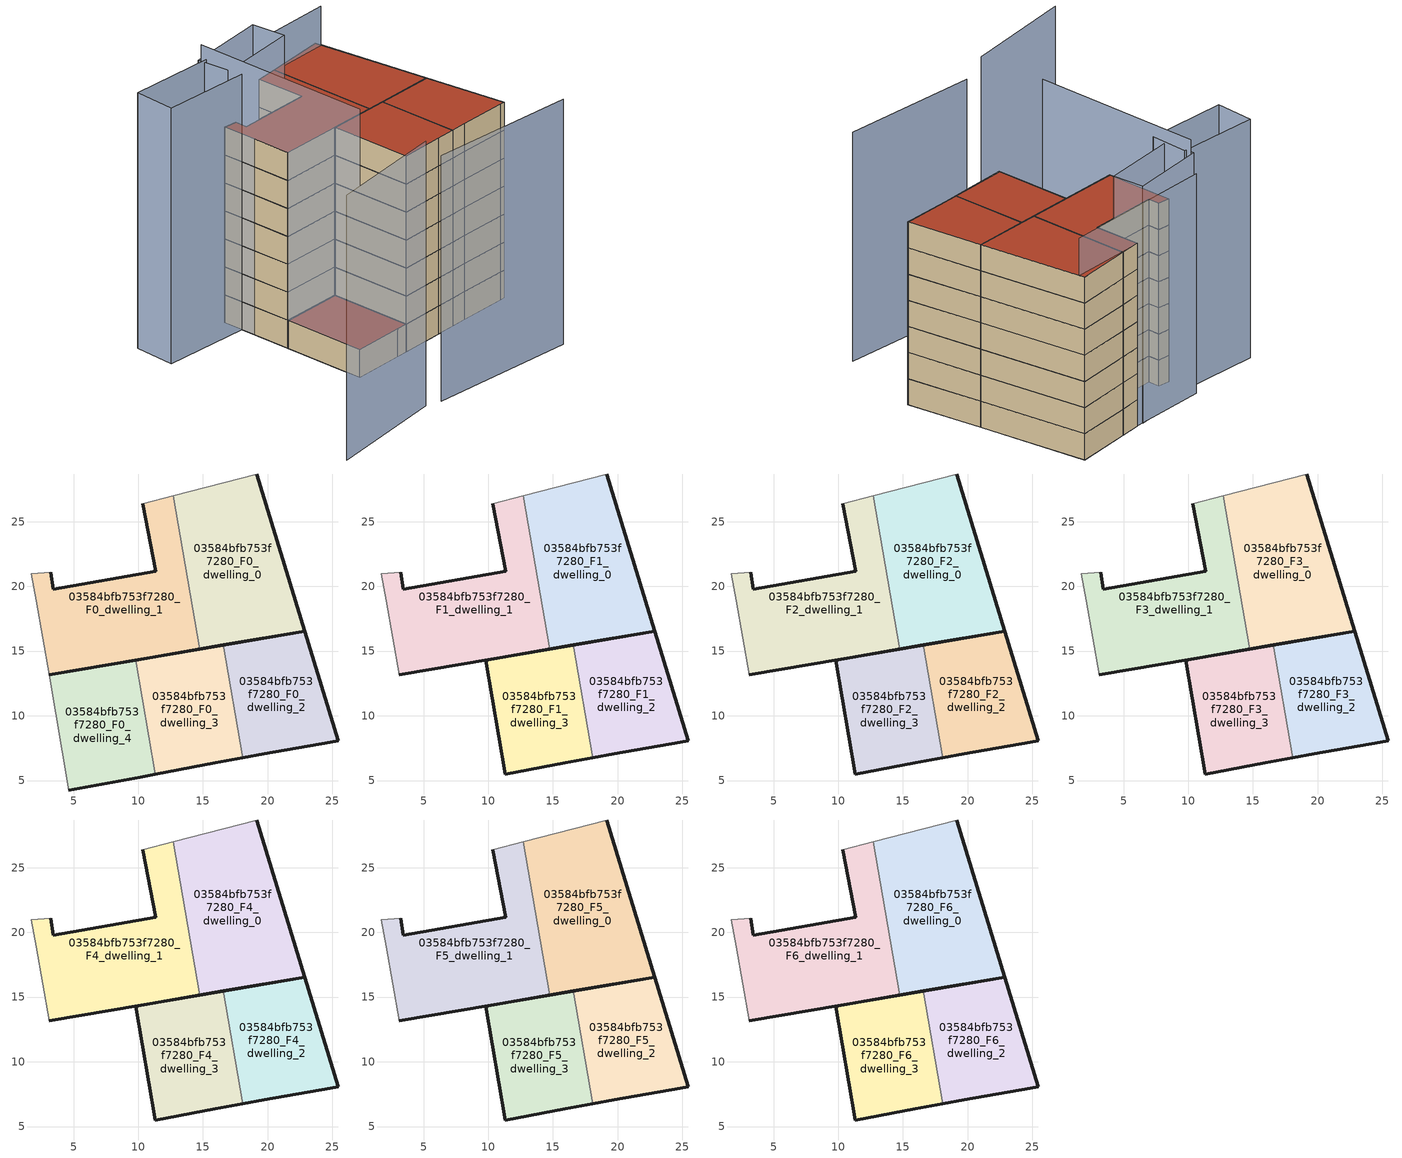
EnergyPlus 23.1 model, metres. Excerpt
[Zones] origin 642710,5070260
03584bfb753f7280_F0_dwelling_0
 floor ground (EU_floor_Construction): 22.86,16.55 19.15,28.68 12.71,27 14.75,15.16 z0
 wall outside (EU_wall_Construction): 19.15,28.68 22.86,16.55 14.75,15.16 z0:3
 wall to 03584bfb753f7280_F0_dwelling_1 (EU_wall_Construction): 14.75,15.16 12.71,27 z0:3
 wall adiabatic (EU_wall_Construction): 12.71,27 19.15,28.68 z0:3
03584bfb753f7280_F0_dwelling_1
 floor ground (EU_floor_Construction): 14.75,15.16 12.71,27 10.34,26.38 11.34,21.18 3.44,19.78 3.24,21.08 1.74,20.98 2.14,18.88 3.11,13.16 z0
 wall outside (EU_wall_Construction): 14.75,15.16 3.11,13.16 / 3.24,21.08 3.44,19.78 11.34,21.18 10.34,26.38 z0:3
 wall adiabatic (EU_wall_Construction): 3.11,13.16 2.14,18.88 1.74,20.98 3.24,21.08 / 10.34,26.38 12.71,27 z0:3
03584bfb753f7280_F0_dwelling_2
 floor ground (EU_floor_Construction): 25.45,8.07 22.86,16.55 16.58,15.47 18.08,6.76 19.74,7.07 24.85,7.97 z0
 wall outside (EU_wall_Construction): 16.58,15.47 22.86,16.55 25.45,8.07 24.85,7.97 19.74,7.07 18.08,6.76 z0:3
 wall to 03584bfb753f7280_F0_dwelling_3 (EU_wall_Construction): 18.08,6.76 16.58,15.47 z0:3
03584bfb753f7280_F0_dwelling_3
 floor ground (EU_floor_Construction): 18.08,6.76 16.58,15.47 9.81,14.31 11.32,5.49 15.94,6.37 z0
 wall outside (EU_wall_Construction): 9.81,14.31 16.58,15.47 / 18.08,6.76 15.94,6.37 11.32,5.49 z0:3
 wall to 03584bfb753f7280_F0_dwelling_4 (EU_wall_Construction): 11.32,5.49 9.81,14.31 z0:3
03584bfb753f7280_F0_dwelling_4
 floor ground (EU_floor_Construction): 11.32,5.49 9.81,14.31 3.11,13.16 4.63,4.27 10.14,5.27 z0
 wall outside (EU_wall_Construction): 3.11,13.16 9.81,14.31 / 11.32,5.49 10.14,5.27 4.63,4.27 z0:3
 wall adiabatic (EU_wall_Construction): 4.63,4.27 3.11,13.16 z0:3
 roof outside (EU_roof_Construction): 9.81,14.31 11.32,5.49 10.14,5.27 4.63,4.27 3.11,13.16 z3
03584bfb753f7280_F1_dwelling_0
 floor to 03584bfb753f7280_F0_dwelling_0 (EU_floor_Construction): 22.86,16.55 19.15,28.68 12.71,27 14.75,15.16 z3
 wall outside (EU_wall_Construction): 19.15,28.68 22.86,16.55 14.75,15.16 z3:6
 wall to 03584bfb753f7280_F1_dwelling_1 (EU_wall_Construction): 14.75,15.16 12.71,27 z3:6
 wall adiabatic (EU_wall_Construction): 12.71,27 19.15,28.68 z3:6
03584bfb753f7280_F1_dwelling_1
 floor to 03584bfb753f7280_F0_dwelling_1 (EU_floor_Construction): 14.75,15.16 12.71,27 10.34,26.38 11.34,21.18 3.44,19.78 3.24,21.08 1.74,20.98 2.14,18.88 3.11,13.16 z3
 wall outside (EU_wall_Construction): 14.75,15.16 3.11,13.16 / 3.24,21.08 3.44,19.78 11.34,21.18 10.34,26.38 z3:6
 wall adiabatic (EU_wall_Construction): 3.11,13.16 2.14,18.88 1.74,20.98 3.24,21.08 / 10.34,26.38 12.71,27 z3:6
03584bfb753f7280_F1_dwelling_2
 floor to 03584bfb753f7280_F0_dwelling_2 (EU_floor_Construction): 25.45,8.07 22.86,16.55 16.58,15.47 18.08,6.76 19.74,7.07 24.85,7.97 z3
 wall outside (EU_wall_Construction): 16.58,15.47 22.86,16.55 25.45,8.07 24.85,7.97 19.74,7.07 18.08,6.76 z3:6
 wall to 03584bfb753f7280_F1_dwelling_3 (EU_wall_Construction): 18.08,6.76 16.58,15.47 z3:6
03584bfb753f7280_F1_dwelling_3
 floor to 03584bfb753f7280_F0_dwelling_3 (EU_floor_Construction): 18.08,6.76 16.58,15.47 9.81,14.31 11.32,5.49 15.94,6.37 z3
 wall outside (EU_wall_Construction): 18.08,6.76 15.94,6.37 11.32,5.49 9.81,14.31 16.58,15.47 z3:6
03584bfb753f7280_F2_dwelling_0
 floor to 03584bfb753f7280_F1_dwelling_0 (EU_floor_Construction): 22.86,16.55 19.15,28.68 12.71,27 14.75,15.16 z6
 wall outside (EU_wall_Construction): 19.15,28.68 22.86,16.55 14.75,15.16 z6:9
 wall to 03584bfb753f7280_F2_dwelling_1 (EU_wall_Construction): 14.75,15.16 12.71,27 z6:9
 wall adiabatic (EU_wall_Construction): 12.71,27 19.15,28.68 z6:9
03584bfb753f7280_F2_dwelling_1
 floor to 03584bfb753f7280_F1_dwelling_1 (EU_floor_Construction): 14.75,15.16 12.71,27 10.34,26.38 11.34,21.18 3.44,19.78 3.24,21.08 1.74,20.98 2.14,18.88 3.11,13.16 z6
 wall outside (EU_wall_Construction): 14.75,15.16 3.11,13.16 / 3.24,21.08 3.44,19.78 11.34,21.18 10.34,26.38 z6:9
 wall adiabatic (EU_wall_Construction): 3.11,13.16 2.14,18.88 1.74,20.98 3.24,21.08 / 10.34,26.38 12.71,27 z6:9
03584bfb753f7280_F2_dwelling_2
 floor to 03584bfb753f7280_F1_dwelling_2 (EU_floor_Construction): 25.45,8.07 22.86,16.55 16.58,15.47 18.08,6.76 19.74,7.07 24.85,7.97 z6
 wall outside (EU_wall_Construction): 16.58,15.47 22.86,16.55 25.45,8.07 24.85,7.97 19.74,7.07 18.08,6.76 z6:9
 wall to 03584bfb753f7280_F2_dwelling_3 (EU_wall_Construction): 18.08,6.76 16.58,15.47 z6:9
03584bfb753f7280_F2_dwelling_3
 floor to 03584bfb753f7280_F1_dwelling_3 (EU_floor_Construction): 18.08,6.76 16.58,15.47 9.81,14.31 11.32,5.49 15.94,6.37 z6
 wall outside (EU_wall_Construction): 18.08,6.76 15.94,6.37 11.32,5.49 9.81,14.31 16.58,15.47 z6:9
03584bfb753f7280_F3_dwelling_0
 floor to 03584bfb753f7280_F2_dwelling_0 (EU_floor_Construction): 22.86,16.55 19.15,28.68 12.71,27 14.75,15.16 z9
 wall outside (EU_wall_Construction): 19.15,28.68 22.86,16.55 14.75,15.16 z9:12
 wall to 03584bfb753f7280_F3_dwelling_1 (EU_wall_Construction): 14.75,15.16 12.71,27 z9:12
 wall adiabatic (EU_wall_Construction): 12.71,27 19.15,28.68 z9:12
03584bfb753f7280_F3_dwelling_1
 floor to 03584bfb753f7280_F2_dwelling_1 (EU_floor_Construction): 14.75,15.16 12.71,27 10.34,26.38 11.34,21.18 3.44,19.78 3.24,21.08 1.74,20.98 2.14,18.88 3.11,13.16 z9
 wall outside (EU_wall_Construction): 14.75,15.16 3.11,13.16 / 3.24,21.08 3.44,19.78 11.34,21.18 10.34,26.38 z9:12
 wall adiabatic (EU_wall_Construction): 3.11,13.16 2.14,18.88 1.74,20.98 3.24,21.08 / 10.34,26.38 12.71,27 z9:12
03584bfb753f7280_F3_dwelling_2
 floor to 03584bfb753f7280_F2_dwelling_2 (EU_floor_Construction): 25.45,8.07 22.86,16.55 16.58,15.47 18.08,6.76 19.74,7.07 24.85,7.97 z9
 wall outside (EU_wall_Construction): 16.58,15.47 22.86,16.55 25.45,8.07 24.85,7.97 19.74,7.07 18.08,6.76 z9:12
 wall to 03584bfb753f7280_F3_dwelling_3 (EU_wall_Construction): 18.08,6.76 16.58,15.47 z9:12
03584bfb753f7280_F3_dwelling_3
 floor to 03584bfb753f7280_F2_dwelling_3 (EU_floor_Construction): 18.08,6.76 16.58,15.47 9.81,14.31 11.32,5.49 15.94,6.37 z9
 wall outside (EU_wall_Construction): 18.08,6.76 15.94,6.37 11.32,5.49 9.81,14.31 16.58,15.47 z9:12
03584bfb753f7280_F4_dwelling_0
 floor to 03584bfb753f7280_F3_dwelling_0 (EU_floor_Construction): 22.86,16.55 19.15,28.68 12.71,27 14.75,15.16 z12
 wall outside (EU_wall_Construction): 19.15,28.68 22.86,16.55 14.75,15.16 z12:15
 wall to 03584bfb753f7280_F4_dwelling_1 (EU_wall_Construction): 14.75,15.16 12.71,27 z12:15
 wall adiabatic (EU_wall_Construction): 12.71,27 19.15,28.68 z12:15
03584bfb753f7280_F4_dwelling_1
 floor to 03584bfb753f7280_F3_dwelling_1 (EU_floor_Construction): 14.75,15.16 12.71,27 10.34,26.38 11.34,21.18 3.44,19.78 3.24,21.08 1.74,20.98 2.14,18.88 3.11,13.16 z12
 wall outside (EU_wall_Construction): 14.75,15.16 3.11,13.16 / 3.24,21.08 3.44,19.78 11.34,21.18 10.34,26.38 z12:15
 wall adiabatic (EU_wall_Construction): 3.11,13.16 2.14,18.88 1.74,20.98 3.24,21.08 / 10.34,26.38 12.71,27 z12:15
03584bfb753f7280_F4_dwelling_2
 floor to 03584bfb753f7280_F3_dwelling_2 (EU_floor_Construction): 25.45,8.07 22.86,16.55 16.58,15.47 18.08,6.76 19.74,7.07 24.85,7.97 z12
 wall outside (EU_wall_Construction): 16.58,15.47 22.86,16.55 25.45,8.07 24.85,7.97 19.74,7.07 18.08,6.76 z12:15
 wall to 03584bfb753f7280_F4_dwelling_3 (EU_wall_Construction): 18.08,6.76 16.58,15.47 z12:15
03584bfb753f7280_F4_dwelling_3
 floor to 03584bfb753f7280_F3_dwelling_3 (EU_floor_Construction): 18.08,6.76 16.58,15.47 9.81,14.31 11.32,5.49 15.94,6.37 z12
 wall outside (EU_wall_Construction): 18.08,6.76 15.94,6.37 11.32,5.49 9.81,14.31 16.58,15.47 z12:15
03584bfb753f7280_F5_dwelling_0
 floor to 03584bfb753f7280_F4_dwelling_0 (EU_floor_Construction): 22.86,16.55 19.15,28.68 12.71,27 14.75,15.16 z15
 wall outside (EU_wall_Construction): 19.15,28.68 22.86,16.55 14.75,15.16 z15:18
 wall to 03584bfb753f7280_F5_dwelling_1 (EU_wall_Construction): 14.75,15.16 12.71,27 z15:18
 wall adiabatic (EU_wall_Construction): 12.71,27 19.15,28.68 z15:18
03584bfb753f7280_F5_dwelling_1
 floor to 03584bfb753f7280_F4_dwelling_1 (EU_floor_Construction): 14.75,15.16 12.71,27 10.34,26.38 11.34,21.18 3.44,19.78 3.24,21.08 1.74,20.98 2.14,18.88 3.11,13.16 z15
 wall outside (EU_wall_Construction): 14.75,15.16 3.11,13.16 / 3.24,21.08 3.44,19.78 11.34,21.18 10.34,26.38 z15:18
 wall adiabatic (EU_wall_Construction): 3.11,13.16 2.14,18.88 1.74,20.98 3.24,21.08 / 10.34,26.38 12.71,27 z15:18
03584bfb753f7280_F5_dwelling_2
 floor to 03584bfb753f7280_F4_dwelling_2 (EU_floor_Construction): 25.45,8.07 22.86,16.55 16.58,15.47 18.08,6.76 19.74,7.07 24.85,7.97 z15
 wall outside (EU_wall_Construction): 16.58,15.47 22.86,16.55 25.45,8.07 24.85,7.97 19.74,7.07 18.08,6.76 z15:18
 wall to 03584bfb753f7280_F5_dwelling_3 (EU_wall_Construction): 18.08,6.76 16.58,15.47 z15:18
03584bfb753f7280_F5_dwelling_3
 floor to 03584bfb753f7280_F4_dwelling_3 (EU_floor_Construction): 18.08,6.76 16.58,15.47 9.81,14.31 11.32,5.49 15.94,6.37 z15
 wall outside (EU_wall_Construction): 18.08,6.76 15.94,6.37 11.32,5.49 9.81,14.31 16.58,15.47 z15:18
03584bfb753f7280_F6_dwelling_0
 floor to 03584bfb753f7280_F5_dwelling_0 (EU_floor_Construction): 22.86,16.55 19.15,28.68 12.71,27 14.75,15.16 z18
 wall outside (EU_wall_Construction): 19.15,28.68 22.86,16.55 14.75,15.16 z18:21
 wall to 03584bfb753f7280_F6_dwelling_1 (EU_wall_Construction): 14.75,15.16 12.71,27 z18:21
 wall adiabatic (EU_wall_Construction): 12.71,27 19.15,28.68 z18:21
 roof outside (EU_roof_Construction): 19.15,28.68 22.86,16.55 14.75,15.16 12.71,27 z21
03584bfb753f7280_F6_dwelling_1
 floor to 03584bfb753f7280_F5_dwelling_1 (EU_floor_Construction): 14.75,15.16 12.71,27 10.34,26.38 11.34,21.18 3.44,19.78 3.24,21.08 1.74,20.98 2.14,18.88 3.11,13.16 z18
 wall outside (EU_wall_Construction): 14.75,15.16 3.11,13.16 / 3.24,21.08 3.44,19.78 11.34,21.18 10.34,26.38 z18:21
 wall adiabatic (EU_wall_Construction): 3.11,13.16 2.14,18.88 1.74,20.98 3.24,21.08 / 10.34,26.38 12.71,27 z18:21
 roof outside (EU_roof_Construction): 12.71,27 14.75,15.16 3.11,13.16 2.14,18.88 1.74,20.98 3.24,21.08 3.44,19.78 11.34,21.18 10.34,26.38 z21
03584bfb753f7280_F6_dwelling_2
 floor to 03584bfb753f7280_F5_dwelling_2 (EU_floor_Construction): 25.45,8.07 22.86,16.55 16.58,15.47 18.08,6.76 19.74,7.07 24.85,7.97 z18
 wall outside (EU_wall_Construction): 16.58,15.47 22.86,16.55 25.45,8.07 24.85,7.97 19.74,7.07 18.08,6.76 z18:21
 wall to 03584bfb753f7280_F6_dwelling_3 (EU_wall_Construction): 18.08,6.76 16.58,15.47 z18:21
 roof outside (EU_roof_Construction): 22.86,16.55 25.45,8.07 24.85,7.97 19.74,7.07 18.08,6.76 16.58,15.47 z21
03584bfb753f7280_F6_dwelling_3
 floor to 03584bfb753f7280_F5_dwelling_3 (EU_floor_Construction): 18.08,6.76 16.58,15.47 9.81,14.31 11.32,5.49 15.94,6.37 z18
 wall outside (EU_wall_Construction): 18.08,6.76 15.94,6.37 11.32,5.49 9.81,14.31 16.58,15.47 z18:21
 roof outside (EU_roof_Construction): 16.58,15.47 18.08,6.76 15.94,6.37 11.32,5.49 9.81,14.31 z21
shading: -6.88,-7.84 5.87,-4.13 z0:28.4; 7.59,-4.32 23.84,-2.74 z0:26.3; 1.28,23.88 4.64,4.26 z0:28.8; 2.14,18.88 -7.37,17.78 / -7.37,17.78 -7.88,22.22 / -7.88,22.22 1.62,23.32 / 1.62,23.32 2.14,18.88 z0:27.4; 0.94,23.9 9.53,26.23 / 9.53,26.23 10.48,22.73 / 10.48,22.73 1.89,20.4 / 1.89,20.4 0.94,23.9 z0:27.2; 19.27,28.02 1.23,24.72 z0:25.2
[Building]
EU S2 Campaign: North Axis=0; Terrain=City; Solar Distribution=FullExterior
[Site:Location]
Lyon-Bron: Latitude=45.75; Longitude=5; Time Zone=1; Elevation=198
[SizingPeriod:WeatherFileDays]
AnnualSizingPeriod: Begin Month=1; Begin Day of Month=1; End Month=12; End Day of Month=31; Day of Week for Start Day=Monday; Use Weather File Daylight Saving Period=No; Use Weather File Rain and Snow Indicators=No
[MATERIAL]
EU_InternalMass_Material: Roughness=MediumRough; Thickness=0.1; Conductivity=1; Density=1800; Specific Heat=900; Thermal Absorptance=0.9; Solar Absorptance=0.7; Visible Absorptance=0.7
[MATERIAL:NOMASS] Roughness=MediumRough; Thermal Absorptance=0.9; Solar Absorptance=0.7; Visible Absorptance=0.7
Name | Thermal Resistance
EU_wall_NoMass | 0.776494
EU_roof_NoMass | 0.486893
EU_floor_NoMass | 0.421597
[CONSTRUCTION]
EU_wall_Construction: EU_wall_NoMass
EU_roof_Construction: EU_roof_NoMass
EU_floor_Construction: EU_floor_NoMass
EU_InternalMass_Construction: EU_InternalMass_Material
[ZONE] Type=1; Multiplier=1; Ceiling Height=autocalculate; Floor Area=autocalculate; Part of Total Floor Area=Yes
Name | Volume
03584bfb753f7280_F0_dwelling_0; 03584bfb753f7280_F1_dwelling_0; 03584bfb753f7280_F2_dwelling_0; 03584bfb753f7280_F3_dwelling_0; 03584bfb753f7280_F4_dwelling_0; 03584bfb753f7280_F5_dwelling_0; 03584bfb753f7280_F6_dwelling_0 | 274.785
03584bfb753f7280_F0_dwelling_1; 03584bfb753f7280_F1_dwelling_1; 03584bfb753f7280_F2_dwelling_1; 03584bfb753f7280_F3_dwelling_1; 03584bfb753f7280_F4_dwelling_1; 03584bfb753f7280_F5_dwelling_1; 03584bfb753f7280_F6_dwelling_1 | 274.802
03584bfb753f7280_F0_dwelling_2; 03584bfb753f7280_F1_dwelling_2; 03584bfb753f7280_F2_dwelling_2; 03584bfb753f7280_F3_dwelling_2; 03584bfb753f7280_F4_dwelling_2; 03584bfb753f7280_F5_dwelling_2; 03584bfb753f7280_F6_dwelling_2 | 183.207
03584bfb753f7280_F0_dwelling_3; 03584bfb753f7280_F1_dwelling_3; 03584bfb753f7280_F2_dwelling_3; 03584bfb753f7280_F3_dwelling_3; 03584bfb753f7280_F4_dwelling_3; 03584bfb753f7280_F5_dwelling_3; 03584bfb753f7280_F6_dwelling_3 | 183.196
03584bfb753f7280_F0_dwelling_4 | 183.199
[INTERNALMASS] Construction=EU_InternalMass_Construction
Name | Zone or ZoneList | Surface Area
03584bfb753f7280_F0_dwelling_0_EU_InternalMass | 03584bfb753f7280_F0_dwelling_0 | 91.5947
03584bfb753f7280_F0_dwelling_1_EU_InternalMass | 03584bfb753f7280_F0_dwelling_1 | 91.6002
03584bfb753f7280_F0_dwelling_2_EU_InternalMass | 03584bfb753f7280_F0_dwelling_2 | 61.0683
03584bfb753f7280_F0_dwelling_3_EU_InternalMass | 03584bfb753f7280_F0_dwelling_3 | 61.0654
03584bfb753f7280_F0_dwelling_4_EU_InternalMass | 03584bfb753f7280_F0_dwelling_4 | 61.0662
03584bfb753f7280_F1_dwelling_0_EU_InternalMass | 03584bfb753f7280_F1_dwelling_0 | 91.5947
03584bfb753f7280_F1_dwelling_1_EU_InternalMass | 03584bfb753f7280_F1_dwelling_1 | 91.6002
03584bfb753f7280_F1_dwelling_2_EU_InternalMass | 03584bfb753f7280_F1_dwelling_2 | 98.2623
03584bfb753f7280_F1_dwelling_3_EU_InternalMass | 03584bfb753f7280_F1_dwelling_3 | 84.9452
03584bfb753f7280_F2_dwelling_0_EU_InternalMass | 03584bfb753f7280_F2_dwelling_0 | 91.5947
03584bfb753f7280_F2_dwelling_1_EU_InternalMass | 03584bfb753f7280_F2_dwelling_1 | 91.6002
03584bfb753f7280_F2_dwelling_2_EU_InternalMass | 03584bfb753f7280_F2_dwelling_2 | 98.2623
03584bfb753f7280_F2_dwelling_3_EU_InternalMass | 03584bfb753f7280_F2_dwelling_3 | 84.9452
03584bfb753f7280_F3_dwelling_0_EU_InternalMass | 03584bfb753f7280_F3_dwelling_0 | 91.5947
03584bfb753f7280_F3_dwelling_1_EU_InternalMass | 03584bfb753f7280_F3_dwelling_1 | 91.6002
03584bfb753f7280_F3_dwelling_2_EU_InternalMass | 03584bfb753f7280_F3_dwelling_2 | 98.2623
03584bfb753f7280_F3_dwelling_3_EU_InternalMass | 03584bfb753f7280_F3_dwelling_3 | 84.9452
03584bfb753f7280_F4_dwelling_0_EU_InternalMass | 03584bfb753f7280_F4_dwelling_0 | 91.5947
03584bfb753f7280_F4_dwelling_1_EU_InternalMass | 03584bfb753f7280_F4_dwelling_1 | 91.6002
03584bfb753f7280_F4_dwelling_2_EU_InternalMass | 03584bfb753f7280_F4_dwelling_2 | 98.2623
03584bfb753f7280_F4_dwelling_3_EU_InternalMass | 03584bfb753f7280_F4_dwelling_3 | 84.9452
03584bfb753f7280_F5_dwelling_0_EU_InternalMass | 03584bfb753f7280_F5_dwelling_0 | 91.5947
03584bfb753f7280_F5_dwelling_1_EU_InternalMass | 03584bfb753f7280_F5_dwelling_1 | 91.6002
03584bfb753f7280_F5_dwelling_2_EU_InternalMass | 03584bfb753f7280_F5_dwelling_2 | 98.2623
03584bfb753f7280_F5_dwelling_3_EU_InternalMass | 03584bfb753f7280_F5_dwelling_3 | 84.9452
03584bfb753f7280_F6_dwelling_0_EU_InternalMass | 03584bfb753f7280_F6_dwelling_0 | 91.5947
03584bfb753f7280_F6_dwelling_1_EU_InternalMass | 03584bfb753f7280_F6_dwelling_1 | 91.6002
03584bfb753f7280_F6_dwelling_2_EU_InternalMass | 03584bfb753f7280_F6_dwelling_2 | 98.2623
03584bfb753f7280_F6_dwelling_3_EU_InternalMass | 03584bfb753f7280_F6_dwelling_3 | 84.9452
[OTHEREQUIPMENT] Fuel Type=Electricity; Design Level Calculation Method=Watts/Area; Power per Zone Floor Area=1; Fraction Latent=0; Fraction Radiant=0; Fraction Lost=0; Carbon Dioxide Generation Rate=0; EndUse Subcategory=EU_Step8_InternalGains
Name | Zone or ZoneList or Space or SpaceList | Schedule
EU_Step8_InternalGain_03584bfb753f7280_F0_dwelling_0_f000 | 03584bfb753f7280_F0_dwelling_0 | EU_Step8_GainSchedule_03584bfb753f7280_F0_dwelling_0_f000
EU_Step8_InternalGain_03584bfb753f7280_F0_dwelling_1_f000 | 03584bfb753f7280_F0_dwelling_1 | EU_Step8_GainSchedule_03584bfb753f7280_F0_dwelling_1_f000
EU_Step8_InternalGain_03584bfb753f7280_F0_dwelling_2_f000 | 03584bfb753f7280_F0_dwelling_2 | EU_Step8_GainSchedule_03584bfb753f7280_F0_dwelling_2_f000
EU_Step8_InternalGain_03584bfb753f7280_F0_dwelling_3_f000 | 03584bfb753f7280_F0_dwelling_3 | EU_Step8_GainSchedule_03584bfb753f7280_F0_dwelling_3_f000
EU_Step8_InternalGain_03584bfb753f7280_F0_dwelling_4_f000 | 03584bfb753f7280_F0_dwelling_4 | EU_Step8_GainSchedule_03584bfb753f7280_F0_dwelling_4_f000
EU_Step8_InternalGain_03584bfb753f7280_F1_dwelling_0_f000 | 03584bfb753f7280_F1_dwelling_0 | EU_Step8_GainSchedule_03584bfb753f7280_F1_dwelling_0_f000
EU_Step8_InternalGain_03584bfb753f7280_F1_dwelling_1_f000 | 03584bfb753f7280_F1_dwelling_1 | EU_Step8_GainSchedule_03584bfb753f7280_F1_dwelling_1_f000
EU_Step8_InternalGain_03584bfb753f7280_F1_dwelling_2_f000 | 03584bfb753f7280_F1_dwelling_2 | EU_Step8_GainSchedule_03584bfb753f7280_F1_dwelling_2_f000
EU_Step8_InternalGain_03584bfb753f7280_F1_dwelling_3_f000 | 03584bfb753f7280_F1_dwelling_3 | EU_Step8_GainSchedule_03584bfb753f7280_F1_dwelling_3_f000
EU_Step8_InternalGain_03584bfb753f7280_F2_dwelling_0_f000 | 03584bfb753f7280_F2_dwelling_0 | EU_Step8_GainSchedule_03584bfb753f7280_F2_dwelling_0_f000
EU_Step8_InternalGain_03584bfb753f7280_F2_dwelling_1_f000 | 03584bfb753f7280_F2_dwelling_1 | EU_Step8_GainSchedule_03584bfb753f7280_F2_dwelling_1_f000
EU_Step8_InternalGain_03584bfb753f7280_F2_dwelling_2_f000 | 03584bfb753f7280_F2_dwelling_2 | EU_Step8_GainSchedule_03584bfb753f7280_F2_dwelling_2_f000
EU_Step8_InternalGain_03584bfb753f7280_F2_dwelling_3_f000 | 03584bfb753f7280_F2_dwelling_3 | EU_Step8_GainSchedule_03584bfb753f7280_F2_dwelling_3_f000
EU_Step8_InternalGain_03584bfb753f7280_F3_dwelling_0_f000 | 03584bfb753f7280_F3_dwelling_0 | EU_Step8_GainSchedule_03584bfb753f7280_F3_dwelling_0_f000
EU_Step8_InternalGain_03584bfb753f7280_F3_dwelling_1_f000 | 03584bfb753f7280_F3_dwelling_1 | EU_Step8_GainSchedule_03584bfb753f7280_F3_dwelling_1_f000
EU_Step8_InternalGain_03584bfb753f7280_F3_dwelling_2_f000 | 03584bfb753f7280_F3_dwelling_2 | EU_Step8_GainSchedule_03584bfb753f7280_F3_dwelling_2_f000
EU_Step8_InternalGain_03584bfb753f7280_F3_dwelling_3_f000 | 03584bfb753f7280_F3_dwelling_3 | EU_Step8_GainSchedule_03584bfb753f7280_F3_dwelling_3_f000
EU_Step8_InternalGain_03584bfb753f7280_F4_dwelling_0_f000 | 03584bfb753f7280_F4_dwelling_0 | EU_Step8_GainSchedule_03584bfb753f7280_F4_dwelling_0_f000
EU_Step8_InternalGain_03584bfb753f7280_F4_dwelling_1_f000 | 03584bfb753f7280_F4_dwelling_1 | EU_Step8_GainSchedule_03584bfb753f7280_F4_dwelling_1_f000
EU_Step8_InternalGain_03584bfb753f7280_F4_dwelling_2_f000 | 03584bfb753f7280_F4_dwelling_2 | EU_Step8_GainSchedule_03584bfb753f7280_F4_dwelling_2_f000
EU_Step8_InternalGain_03584bfb753f7280_F4_dwelling_3_f000 | 03584bfb753f7280_F4_dwelling_3 | EU_Step8_GainSchedule_03584bfb753f7280_F4_dwelling_3_f000
EU_Step8_InternalGain_03584bfb753f7280_F5_dwelling_0_f000 | 03584bfb753f7280_F5_dwelling_0 | EU_Step8_GainSchedule_03584bfb753f7280_F5_dwelling_0_f000
EU_Step8_InternalGain_03584bfb753f7280_F5_dwelling_1_f000 | 03584bfb753f7280_F5_dwelling_1 | EU_Step8_GainSchedule_03584bfb753f7280_F5_dwelling_1_f000
EU_Step8_InternalGain_03584bfb753f7280_F5_dwelling_2_f000 | 03584bfb753f7280_F5_dwelling_2 | EU_Step8_GainSchedule_03584bfb753f7280_F5_dwelling_2_f000
EU_Step8_InternalGain_03584bfb753f7280_F5_dwelling_3_f000 | 03584bfb753f7280_F5_dwelling_3 | EU_Step8_GainSchedule_03584bfb753f7280_F5_dwelling_3_f000
EU_Step8_InternalGain_03584bfb753f7280_F6_dwelling_0_f000 | 03584bfb753f7280_F6_dwelling_0 | EU_Step8_GainSchedule_03584bfb753f7280_F6_dwelling_0_f000
EU_Step8_InternalGain_03584bfb753f7280_F6_dwelling_1_f000 | 03584bfb753f7280_F6_dwelling_1 | EU_Step8_GainSchedule_03584bfb753f7280_F6_dwelling_1_f000
EU_Step8_InternalGain_03584bfb753f7280_F6_dwelling_2_f000 | 03584bfb753f7280_F6_dwelling_2 | EU_Step8_GainSchedule_03584bfb753f7280_F6_dwelling_2_f000
EU_Step8_InternalGain_03584bfb753f7280_F6_dwelling_3_f000 | 03584bfb753f7280_F6_dwelling_3 | EU_Step8_GainSchedule_03584bfb753f7280_F6_dwelling_3_f000
[ZONEVENTILATION:DESIGNFLOWRATE] Schedule=EU_AlwaysOn; Design Flow Rate Calculation Method=AirChanges/Hour; Air Changes per Hour=0.693814; Ventilation Type=Natural; Fan Pressure Rise=0; Fan Total Efficiency=1; Constant Term Coefficient=1; Temperature Term Coefficient=0; Velocity Term Coefficient=0; Velocity Squared Term Coefficient=0; Minimum Indoor Temperature=-100; Maximum Indoor Temperature=100; Delta Temperature=-100; Minimum Outdoor Temperature=-100; Maximum Outdoor Temperature=100; Maximum Wind Speed=40
Name | Zone or ZoneList or Space or SpaceList
EU_ConstantAir_03584bfb753f7280_F0_dwelling_0 | 03584bfb753f7280_F0_dwelling_0
EU_ConstantAir_03584bfb753f7280_F0_dwelling_1 | 03584bfb753f7280_F0_dwelling_1
EU_ConstantAir_03584bfb753f7280_F0_dwelling_2 | 03584bfb753f7280_F0_dwelling_2
EU_ConstantAir_03584bfb753f7280_F0_dwelling_3 | 03584bfb753f7280_F0_dwelling_3
EU_ConstantAir_03584bfb753f7280_F0_dwelling_4 | 03584bfb753f7280_F0_dwelling_4
EU_ConstantAir_03584bfb753f7280_F1_dwelling_0 | 03584bfb753f7280_F1_dwelling_0
EU_ConstantAir_03584bfb753f7280_F1_dwelling_1 | 03584bfb753f7280_F1_dwelling_1
EU_ConstantAir_03584bfb753f7280_F1_dwelling_2 | 03584bfb753f7280_F1_dwelling_2
EU_ConstantAir_03584bfb753f7280_F1_dwelling_3 | 03584bfb753f7280_F1_dwelling_3
EU_ConstantAir_03584bfb753f7280_F2_dwelling_0 | 03584bfb753f7280_F2_dwelling_0
EU_ConstantAir_03584bfb753f7280_F2_dwelling_1 | 03584bfb753f7280_F2_dwelling_1
EU_ConstantAir_03584bfb753f7280_F2_dwelling_2 | 03584bfb753f7280_F2_dwelling_2
EU_ConstantAir_03584bfb753f7280_F2_dwelling_3 | 03584bfb753f7280_F2_dwelling_3
EU_ConstantAir_03584bfb753f7280_F3_dwelling_0 | 03584bfb753f7280_F3_dwelling_0
EU_ConstantAir_03584bfb753f7280_F3_dwelling_1 | 03584bfb753f7280_F3_dwelling_1
EU_ConstantAir_03584bfb753f7280_F3_dwelling_2 | 03584bfb753f7280_F3_dwelling_2
EU_ConstantAir_03584bfb753f7280_F3_dwelling_3 | 03584bfb753f7280_F3_dwelling_3
EU_ConstantAir_03584bfb753f7280_F4_dwelling_0 | 03584bfb753f7280_F4_dwelling_0
EU_ConstantAir_03584bfb753f7280_F4_dwelling_1 | 03584bfb753f7280_F4_dwelling_1
EU_ConstantAir_03584bfb753f7280_F4_dwelling_2 | 03584bfb753f7280_F4_dwelling_2
EU_ConstantAir_03584bfb753f7280_F4_dwelling_3 | 03584bfb753f7280_F4_dwelling_3
EU_ConstantAir_03584bfb753f7280_F5_dwelling_0 | 03584bfb753f7280_F5_dwelling_0
EU_ConstantAir_03584bfb753f7280_F5_dwelling_1 | 03584bfb753f7280_F5_dwelling_1
EU_ConstantAir_03584bfb753f7280_F5_dwelling_2 | 03584bfb753f7280_F5_dwelling_2
EU_ConstantAir_03584bfb753f7280_F5_dwelling_3 | 03584bfb753f7280_F5_dwelling_3
EU_ConstantAir_03584bfb753f7280_F6_dwelling_0 | 03584bfb753f7280_F6_dwelling_0
EU_ConstantAir_03584bfb753f7280_F6_dwelling_1 | 03584bfb753f7280_F6_dwelling_1
EU_ConstantAir_03584bfb753f7280_F6_dwelling_2 | 03584bfb753f7280_F6_dwelling_2
EU_ConstantAir_03584bfb753f7280_F6_dwelling_3 | 03584bfb753f7280_F6_dwelling_3
[HVACTEMPLATE:THERMOSTAT] Constant Heating Setpoint=20; Constant Cooling Setpoint=50
EU_HeatOnly_03584bfb753f7280_F0_dwelling_0; EU_HeatOnly_03584bfb753f7280_F0_dwelling_1; EU_HeatOnly_03584bfb753f7280_F0_dwelling_2; EU_HeatOnly_03584bfb753f7280_F0_dwelling_3; EU_HeatOnly_03584bfb753f7280_F0_dwelling_4; EU_HeatOnly_03584bfb753f7280_F1_dwelling_0; EU_HeatOnly_03584bfb753f7280_F1_dwelling_1; EU_HeatOnly_03584bfb753f7280_F1_dwelling_2; EU_HeatOnly_03584bfb753f7280_F1_dwelling_3; EU_HeatOnly_03584bfb753f7280_F2_dwelling_0; EU_HeatOnly_03584bfb753f7280_F2_dwelling_1; EU_HeatOnly_03584bfb753f7280_F2_dwelling_2; EU_HeatOnly_03584bfb753f7280_F2_dwelling_3; EU_HeatOnly_03584bfb753f7280_F3_dwelling_0; EU_HeatOnly_03584bfb753f7280_F3_dwelling_1; EU_HeatOnly_03584bfb753f7280_F3_dwelling_2; EU_HeatOnly_03584bfb753f7280_F3_dwelling_3; EU_HeatOnly_03584bfb753f7280_F4_dwelling_0; EU_HeatOnly_03584bfb753f7280_F4_dwelling_1; EU_HeatOnly_03584bfb753f7280_F4_dwelling_2; EU_HeatOnly_03584bfb753f7280_F4_dwelling_3; EU_HeatOnly_03584bfb753f7280_F5_dwelling_0; EU_HeatOnly_03584bfb753f7280_F5_dwelling_1; EU_HeatOnly_03584bfb753f7280_F5_dwelling_2; EU_HeatOnly_03584bfb753f7280_F5_dwelling_3; EU_HeatOnly_03584bfb753f7280_F6_dwelling_0; EU_HeatOnly_03584bfb753f7280_F6_dwelling_1; EU_HeatOnly_03584bfb753f7280_F6_dwelling_2; EU_HeatOnly_03584bfb753f7280_F6_dwelling_3
[HVACTEMPLATE:ZONE:IDEALLOADSAIRSYSTEM] System Availability Schedule=EU_AlwaysOn; Maximum Heating Supply Air Temperature=50; Minimum Cooling Supply Air Temperature=13; Maximum Heating Supply Air Humidity Ratio=0.0156; Minimum Cooling Supply Air Humidity Ratio=0.0077; Heating Limit=NoLimit; Cooling Limit=NoLimit; Heating Availability Schedule=EU_AlwaysOn; Cooling Availability Schedule=EU_CoolingOff; Dehumidification Control Type=ConstantSensibleHeatRatio; Cooling Sensible Heat Ratio=0.7; Dehumidification Setpoint=60; Humidification Control Type=None; Humidification Setpoint=30; Outdoor Air Method=None; Outdoor Air Flow Rate per Person=0.00944; Outdoor Air Flow Rate per Zone Floor Area=0; Outdoor Air Flow Rate per Zone=0; Demand Controlled Ventilation Type=None; Outdoor Air Economizer Type=NoEconomizer; Heat Recovery Type=None; Sensible Heat Recovery Effectiveness=0.7; Latent Heat Recovery Effectiveness=0.65
Name | Template Thermostat
03584bfb753f7280_F0_dwelling_0 | EU_HeatOnly_03584bfb753f7280_F0_dwelling_0
03584bfb753f7280_F0_dwelling_1 | EU_HeatOnly_03584bfb753f7280_F0_dwelling_1
03584bfb753f7280_F0_dwelling_2 | EU_HeatOnly_03584bfb753f7280_F0_dwelling_2
03584bfb753f7280_F0_dwelling_3 | EU_HeatOnly_03584bfb753f7280_F0_dwelling_3
03584bfb753f7280_F0_dwelling_4 | EU_HeatOnly_03584bfb753f7280_F0_dwelling_4
03584bfb753f7280_F1_dwelling_0 | EU_HeatOnly_03584bfb753f7280_F1_dwelling_0
03584bfb753f7280_F1_dwelling_1 | EU_HeatOnly_03584bfb753f7280_F1_dwelling_1
03584bfb753f7280_F1_dwelling_2 | EU_HeatOnly_03584bfb753f7280_F1_dwelling_2
03584bfb753f7280_F1_dwelling_3 | EU_HeatOnly_03584bfb753f7280_F1_dwelling_3
03584bfb753f7280_F2_dwelling_0 | EU_HeatOnly_03584bfb753f7280_F2_dwelling_0
03584bfb753f7280_F2_dwelling_1 | EU_HeatOnly_03584bfb753f7280_F2_dwelling_1
03584bfb753f7280_F2_dwelling_2 | EU_HeatOnly_03584bfb753f7280_F2_dwelling_2
03584bfb753f7280_F2_dwelling_3 | EU_HeatOnly_03584bfb753f7280_F2_dwelling_3
03584bfb753f7280_F3_dwelling_0 | EU_HeatOnly_03584bfb753f7280_F3_dwelling_0
03584bfb753f7280_F3_dwelling_1 | EU_HeatOnly_03584bfb753f7280_F3_dwelling_1
03584bfb753f7280_F3_dwelling_2 | EU_HeatOnly_03584bfb753f7280_F3_dwelling_2
03584bfb753f7280_F3_dwelling_3 | EU_HeatOnly_03584bfb753f7280_F3_dwelling_3
03584bfb753f7280_F4_dwelling_0 | EU_HeatOnly_03584bfb753f7280_F4_dwelling_0
03584bfb753f7280_F4_dwelling_1 | EU_HeatOnly_03584bfb753f7280_F4_dwelling_1
03584bfb753f7280_F4_dwelling_2 | EU_HeatOnly_03584bfb753f7280_F4_dwelling_2
03584bfb753f7280_F4_dwelling_3 | EU_HeatOnly_03584bfb753f7280_F4_dwelling_3
03584bfb753f7280_F5_dwelling_0 | EU_HeatOnly_03584bfb753f7280_F5_dwelling_0
03584bfb753f7280_F5_dwelling_1 | EU_HeatOnly_03584bfb753f7280_F5_dwelling_1
03584bfb753f7280_F5_dwelling_2 | EU_HeatOnly_03584bfb753f7280_F5_dwelling_2
03584bfb753f7280_F5_dwelling_3 | EU_HeatOnly_03584bfb753f7280_F5_dwelling_3
03584bfb753f7280_F6_dwelling_0 | EU_HeatOnly_03584bfb753f7280_F6_dwelling_0
03584bfb753f7280_F6_dwelling_1 | EU_HeatOnly_03584bfb753f7280_F6_dwelling_1
03584bfb753f7280_F6_dwelling_2 | EU_HeatOnly_03584bfb753f7280_F6_dwelling_2
03584bfb753f7280_F6_dwelling_3 | EU_HeatOnly_03584bfb753f7280_F6_dwelling_3
[SIZING:ZONE] Zone Cooling Design Supply Air Temperature Input Method=SupplyAirTemperature; Zone Cooling Design Supply Air Temperature=13; Zone Heating Design Supply Air Temperature Input Method=SupplyAirTemperature; Zone Heating Design Supply Air Temperature=50; Zone Cooling Design Supply Air Humidity Ratio=0.008; Zone Heating Design Supply Air Humidity Ratio=0.008; Cooling Design Air Flow Method=DesignDay; Cooling Design Air Flow Rate=0; Cooling Minimum Air Flow per Zone Floor Area=0.000762; Cooling Minimum Air Flow=0; Cooling Minimum Air Flow Fraction=0.2; Heating Design Air Flow Method=DesignDay; Heating Design Air Flow Rate=0; Heating Maximum Air Flow per Zone Floor Area=0.002032; Heating Maximum Air Flow=0.141576; Heating Maximum Air Flow Fraction=0.3; Account for Dedicated Outdoor Air System=No; Dedicated Outdoor Air System Control Strategy=NeutralSupplyAir; Dedicated Outdoor Air Low Setpoint Temperature for Design=autosize; Dedicated Outdoor Air High Setpoint Temperature for Design=autosize; Zone Load Sizing Method=Sensible Load Only No Latent Load; Zone Latent Cooling Design Supply Air Humidity Ratio Input Method=HumidityRatioDifference; Zone Cooling Design Supply Air Humidity Ratio Difference=0.005; Zone Latent Heating Design Supply Air Humidity Ratio Input Method=HumidityRatioDifference; Zone Humidification Design Supply Air Humidity Ratio Difference=0.005
03584bfb753f7280_F0_dwelling_0; 03584bfb753f7280_F0_dwelling_1; 03584bfb753f7280_F0_dwelling_2; 03584bfb753f7280_F0_dwelling_3; 03584bfb753f7280_F0_dwelling_4; 03584bfb753f7280_F1_dwelling_0; 03584bfb753f7280_F1_dwelling_1; 03584bfb753f7280_F1_dwelling_2; 03584bfb753f7280_F1_dwelling_3; 03584bfb753f7280_F2_dwelling_0; 03584bfb753f7280_F2_dwelling_1; 03584bfb753f7280_F2_dwelling_2; 03584bfb753f7280_F2_dwelling_3; 03584bfb753f7280_F3_dwelling_0; 03584bfb753f7280_F3_dwelling_1; 03584bfb753f7280_F3_dwelling_2; 03584bfb753f7280_F3_dwelling_3; 03584bfb753f7280_F4_dwelling_0; 03584bfb753f7280_F4_dwelling_1; 03584bfb753f7280_F4_dwelling_2; 03584bfb753f7280_F4_dwelling_3; 03584bfb753f7280_F5_dwelling_0; 03584bfb753f7280_F5_dwelling_1; 03584bfb753f7280_F5_dwelling_2; 03584bfb753f7280_F5_dwelling_3; 03584bfb753f7280_F6_dwelling_0; 03584bfb753f7280_F6_dwelling_1; 03584bfb753f7280_F6_dwelling_2; 03584bfb753f7280_F6_dwelling_3
[SCHEDULE:CONSTANT]
Name | Hourly Value
EU_AlwaysOn | 1
EU_CoolingOff | 0
[SCHEDULE:FILE] Column Number=1; Rows to Skip at Top=0; Number of Hours of Data=8760; Column Separator=Comma; Interpolate to Timestep=No; Minutes per Item=60; Adjust Schedule for Daylight Savings=Yes
Name | File
EU_Step8_GainSchedule_03584bfb753f7280_F0_dwelling_0_f000 | ../../schedules/03584bfb753f7280/03584bfb753f7280_F0_dwelling_0_f000_gain.csv
EU_Step8_GainSchedule_03584bfb753f7280_F0_dwelling_1_f000 | ../../schedules/03584bfb753f7280/03584bfb753f7280_F0_dwelling_1_f000_gain.csv
EU_Step8_GainSchedule_03584bfb753f7280_F0_dwelling_2_f000 | ../../schedules/03584bfb753f7280/03584bfb753f7280_F0_dwelling_2_f000_gain.csv
EU_Step8_GainSchedule_03584bfb753f7280_F0_dwelling_3_f000 | ../../schedules/03584bfb753f7280/03584bfb753f7280_F0_dwelling_3_f000_gain.csv
EU_Step8_GainSchedule_03584bfb753f7280_F0_dwelling_4_f000 | ../../schedules/03584bfb753f7280/03584bfb753f7280_F0_dwelling_4_f000_gain.csv
EU_Step8_GainSchedule_03584bfb753f7280_F1_dwelling_0_f000 | ../../schedules/03584bfb753f7280/03584bfb753f7280_F1_dwelling_0_f000_gain.csv
EU_Step8_GainSchedule_03584bfb753f7280_F1_dwelling_1_f000 | ../../schedules/03584bfb753f7280/03584bfb753f7280_F1_dwelling_1_f000_gain.csv
EU_Step8_GainSchedule_03584bfb753f7280_F1_dwelling_2_f000 | ../../schedules/03584bfb753f7280/03584bfb753f7280_F1_dwelling_2_f000_gain.csv
EU_Step8_GainSchedule_03584bfb753f7280_F1_dwelling_3_f000 | ../../schedules/03584bfb753f7280/03584bfb753f7280_F1_dwelling_3_f000_gain.csv
EU_Step8_GainSchedule_03584bfb753f7280_F2_dwelling_0_f000 | ../../schedules/03584bfb753f7280/03584bfb753f7280_F2_dwelling_0_f000_gain.csv
EU_Step8_GainSchedule_03584bfb753f7280_F2_dwelling_1_f000 | ../../schedules/03584bfb753f7280/03584bfb753f7280_F2_dwelling_1_f000_gain.csv
EU_Step8_GainSchedule_03584bfb753f7280_F2_dwelling_2_f000 | ../../schedules/03584bfb753f7280/03584bfb753f7280_F2_dwelling_2_f000_gain.csv
EU_Step8_GainSchedule_03584bfb753f7280_F2_dwelling_3_f000 | ../../schedules/03584bfb753f7280/03584bfb753f7280_F2_dwelling_3_f000_gain.csv
EU_Step8_GainSchedule_03584bfb753f7280_F3_dwelling_0_f000 | ../../schedules/03584bfb753f7280/03584bfb753f7280_F3_dwelling_0_f000_gain.csv
EU_Step8_GainSchedule_03584bfb753f7280_F3_dwelling_1_f000 | ../../schedules/03584bfb753f7280/03584bfb753f7280_F3_dwelling_1_f000_gain.csv
EU_Step8_GainSchedule_03584bfb753f7280_F3_dwelling_2_f000 | ../../schedules/03584bfb753f7280/03584bfb753f7280_F3_dwelling_2_f000_gain.csv
EU_Step8_GainSchedule_03584bfb753f7280_F3_dwelling_3_f000 | ../../schedules/03584bfb753f7280/03584bfb753f7280_F3_dwelling_3_f000_gain.csv
EU_Step8_GainSchedule_03584bfb753f7280_F4_dwelling_0_f000 | ../../schedules/03584bfb753f7280/03584bfb753f7280_F4_dwelling_0_f000_gain.csv
EU_Step8_GainSchedule_03584bfb753f7280_F4_dwelling_1_f000 | ../../schedules/03584bfb753f7280/03584bfb753f7280_F4_dwelling_1_f000_gain.csv
EU_Step8_GainSchedule_03584bfb753f7280_F4_dwelling_2_f000 | ../../schedules/03584bfb753f7280/03584bfb753f7280_F4_dwelling_2_f000_gain.csv
EU_Step8_GainSchedule_03584bfb753f7280_F4_dwelling_3_f000 | ../../schedules/03584bfb753f7280/03584bfb753f7280_F4_dwelling_3_f000_gain.csv
EU_Step8_GainSchedule_03584bfb753f7280_F5_dwelling_0_f000 | ../../schedules/03584bfb753f7280/03584bfb753f7280_F5_dwelling_0_f000_gain.csv
EU_Step8_GainSchedule_03584bfb753f7280_F5_dwelling_1_f000 | ../../schedules/03584bfb753f7280/03584bfb753f7280_F5_dwelling_1_f000_gain.csv
EU_Step8_GainSchedule_03584bfb753f7280_F5_dwelling_2_f000 | ../../schedules/03584bfb753f7280/03584bfb753f7280_F5_dwelling_2_f000_gain.csv
EU_Step8_GainSchedule_03584bfb753f7280_F5_dwelling_3_f000 | ../../schedules/03584bfb753f7280/03584bfb753f7280_F5_dwelling_3_f000_gain.csv
EU_Step8_GainSchedule_03584bfb753f7280_F6_dwelling_0_f000 | ../../schedules/03584bfb753f7280/03584bfb753f7280_F6_dwelling_0_f000_gain.csv
EU_Step8_GainSchedule_03584bfb753f7280_F6_dwelling_1_f000 | ../../schedules/03584bfb753f7280/03584bfb753f7280_F6_dwelling_1_f000_gain.csv
EU_Step8_GainSchedule_03584bfb753f7280_F6_dwelling_2_f000 | ../../schedules/03584bfb753f7280/03584bfb753f7280_F6_dwelling_2_f000_gain.csv
EU_Step8_GainSchedule_03584bfb753f7280_F6_dwelling_3_f000 | ../../schedules/03584bfb753f7280/03584bfb753f7280_F6_dwelling_3_f000_gain.csv
